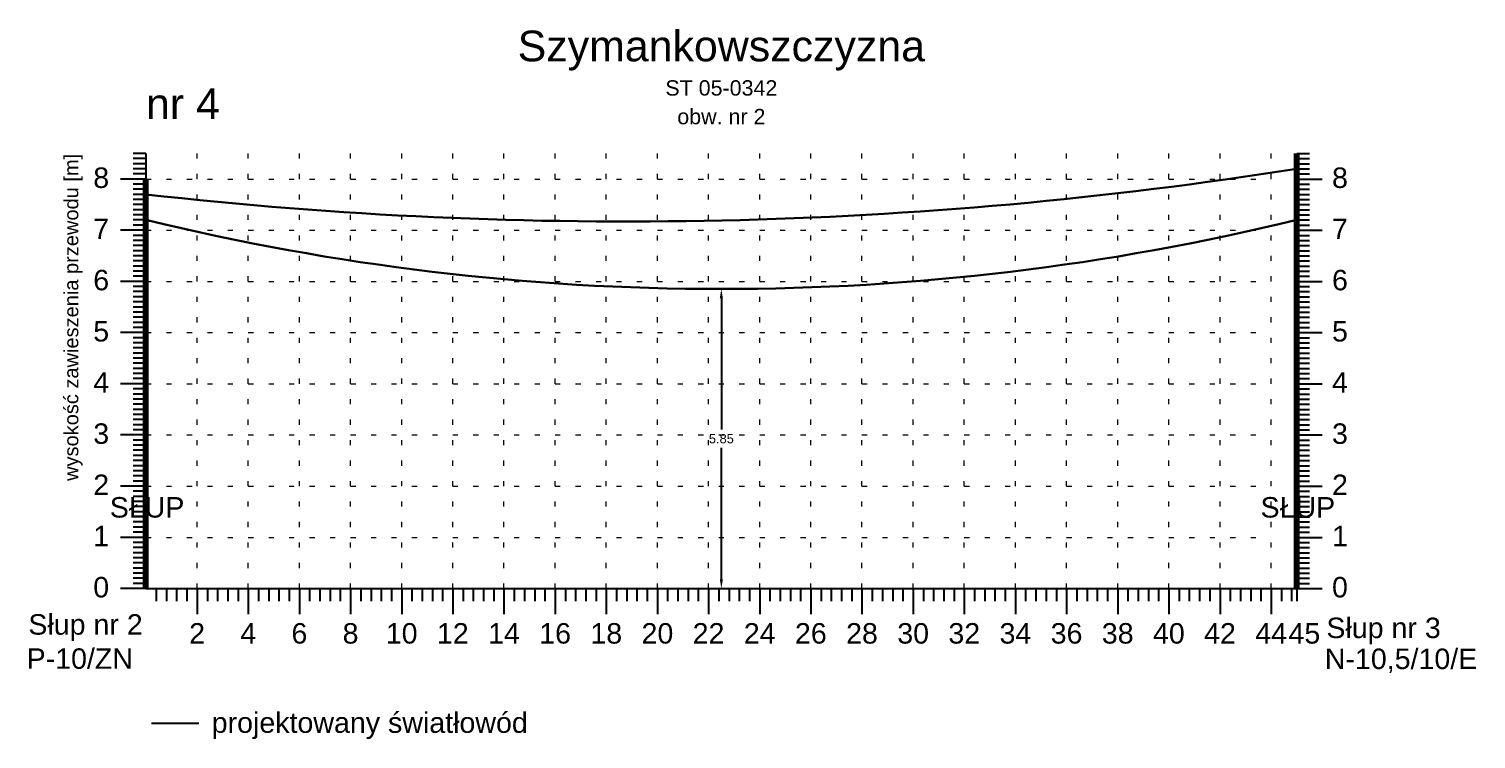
# Model space of a CAD drawing. Header units: inches. Extents: x -863 to -566, y 1327 to 1363.
# Drawn here: x -776.28 to -747.98, y 1349.32 to 1363.19 of the extents above; entities that cross this region are included whole.
import ezdxf
from ezdxf.enums import TextEntityAlignment as Align

# ---------------------------------------------------------------- set-up
doc = ezdxf.new("R2010")
doc.units = ezdxf.units.IN
doc.header["$MEASUREMENT"] = 0
doc.linetypes.add('ACAD_ISO07W100', pattern=[3, 0, -3])
doc.layers.add('_PRZEWIESZENIA_KONTROLA', color=1, linetype='Continuous', lineweight=25)
doc.layers.add('ramka', color=7, linetype='Continuous', plot=False)
doc.styles.get("Standard").update_dxf_attribs({"font": 'arial.ttf'})
doc.dimstyles.get("Standard").update_dxf_attribs({"dimtxt": 0.25, "dimasz": 0.18, "dimexe": 0.18, "dimexo": 0.0625, "dimgap": -0.09, "dimtad": 0, "dimtih": 1, "dimtoh": 1, "dimzin": 0, "dimdsep": 46, "dimtxsty": 'Standard', "dimcen": 0.09, "dimadec": 0, "dimazin": 0, "dimtfac": 1, "dimtofl": 0, "dimtmove": 0, "dimatfit": 3, "dimfxl": 1, "dimtolj": 1, "dimtzin": 0, "dimarcsym": 0})

# ---------------------------------------------------------------- blocks, each defined once
blk = doc.blocks.new('*D4')
at = {"color": 0, "lineweight": -2}
for p, q in [((-762.739, 1357.928), (-762.739, 1355.362)), ((-762.684, 1358.108), (-762.559, 1358.108)), ((-762.739, 1352.436), (-762.739, 1355.002)), ((-762.834, 1352.256), (-762.559, 1352.256))]:
    blk.add_line(p, q, dxfattribs=at)
at = {"color": 0}
for points in [[(-762.709, 1357.928), (-762.769, 1357.928), (-762.739, 1358.108)], [(-762.709, 1352.436), (-762.769, 1352.436), (-762.739, 1352.256)]]:
    blk.add_solid(points, dxfattribs=at)
at = {"layer": 'Defpoints', "color": 0}
for p in [(-762.747, 1358.108), (-762.897, 1352.256), (-762.739, 1352.256)]:
    blk.add_point(p, dxfattribs=at)
at = {"color": 0, "lineweight": 25, "insert": (-762.739, 1355.182), "char_height": 0.18, "attachment_point": 5}
blk.add_mtext('\\A1;5.85', dxfattribs=at)

msp = doc.modelspace()

# ---------------------------------------------------------------- linework, layer by layer
for p, q in [((-773.989, 1360.756), (-774.239, 1360.756)), ((-773.989, 1360.756), (-773.989, 1352.256)), ((-751.489, 1360.756), (-751.489, 1352.256)), ((-751.489, 1360.756), (-751.239, 1360.756)), ((-773.989, 1360.656), (-774.239, 1360.656)), ((-773.989, 1360.556), (-774.239, 1360.556)), ((-773.989, 1360.456), (-774.239, 1360.456)), ((-751.489, 1360.656), (-751.239, 1360.656)), ((-751.489, 1360.556), (-751.239, 1360.556)), ((-751.489, 1360.456), (-751.239, 1360.456)), ((-773.989, 1360.256), (-774.489, 1360.256)), ((-773.989, 1360.356), (-774.239, 1360.356)), ((-773.989, 1360.156), (-774.239, 1360.156)), ((-751.489, 1360.356), (-751.239, 1360.356)), ((-751.489, 1360.256), (-750.989, 1360.256)), ((-751.489, 1360.156), (-751.239, 1360.156)), ((-773.989, 1360.056), (-774.239, 1360.056)), ((-773.989, 1359.956), (-774.239, 1359.956)), ((-773.989, 1359.856), (-774.239, 1359.856)), ((-751.489, 1360.056), (-751.239, 1360.056)), ((-751.489, 1359.956), (-751.239, 1359.956)), ((-751.489, 1359.856), (-751.239, 1359.856)), ((-773.989, 1359.756), (-774.239, 1359.756)), ((-773.989, 1359.656), (-774.239, 1359.656)), ((-751.489, 1359.756), (-751.239, 1359.756)), ((-751.489, 1359.656), (-751.239, 1359.656)), ((-773.989, 1359.556), (-774.239, 1359.556)), ((-773.989, 1359.456), (-774.239, 1359.456)), ((-773.989, 1359.356), (-774.239, 1359.356)), ((-751.489, 1359.556), (-751.239, 1359.556)), ((-751.489, 1359.456), (-751.239, 1359.456)), ((-751.489, 1359.356), (-751.239, 1359.356)), ((-773.989, 1359.256), (-774.489, 1359.256)), ((-773.989, 1359.156), (-774.239, 1359.156)), ((-773.989, 1359.056), (-774.239, 1359.056)), ((-751.489, 1359.256), (-750.989, 1359.256)), ((-751.489, 1359.156), (-751.239, 1359.156)), ((-751.489, 1359.056), (-751.239, 1359.056)), ((-773.989, 1358.956), (-774.239, 1358.956)), ((-773.989, 1358.856), (-774.239, 1358.856)), ((-773.989, 1358.756), (-774.239, 1358.756)), ((-751.489, 1358.956), (-751.239, 1358.956)), ((-751.489, 1358.856), (-751.239, 1358.856)), ((-751.489, 1358.756), (-751.239, 1358.756)), ((-773.989, 1358.656), (-774.239, 1358.656)), ((-773.989, 1358.556), (-774.239, 1358.556)), ((-773.989, 1358.456), (-774.239, 1358.456)), ((-751.489, 1358.656), (-751.239, 1358.656)), ((-751.489, 1358.556), (-751.239, 1358.556)), ((-751.489, 1358.456), (-751.239, 1358.456)), ((-773.989, 1358.256), (-774.489, 1358.256)), ((-773.989, 1358.356), (-774.239, 1358.356)), ((-773.989, 1358.156), (-774.239, 1358.156)), ((-751.489, 1358.356), (-751.239, 1358.356)), ((-751.489, 1358.256), (-750.989, 1358.256)), ((-751.489, 1358.156), (-751.239, 1358.156)), ((-773.989, 1358.056), (-774.239, 1358.056)), ((-773.989, 1357.956), (-774.239, 1357.956)), ((-751.489, 1358.056), (-751.239, 1358.056)), ((-751.489, 1357.956), (-751.239, 1357.956)), ((-773.989, 1357.856), (-774.239, 1357.856)), ((-773.989, 1357.756), (-774.239, 1357.756)), ((-773.989, 1357.656), (-774.239, 1357.656)), ((-751.489, 1357.856), (-751.239, 1357.856)), ((-751.489, 1357.756), (-751.239, 1357.756)), ((-751.489, 1357.656), (-751.239, 1357.656)), ((-773.989, 1357.556), (-774.239, 1357.556)), ((-773.989, 1357.456), (-774.239, 1357.456)), ((-773.989, 1357.356), (-774.239, 1357.356)), ((-751.489, 1357.556), (-751.239, 1357.556)), ((-751.489, 1357.456), (-751.239, 1357.456)), ((-751.489, 1357.356), (-751.239, 1357.356)), ((-773.989, 1357.256), (-774.489, 1357.256)), ((-773.989, 1357.156), (-774.239, 1357.156)), ((-773.989, 1357.056), (-774.239, 1357.056)), ((-751.489, 1357.256), (-750.989, 1357.256)), ((-751.489, 1357.156), (-751.239, 1357.156)), ((-751.489, 1357.056), (-751.239, 1357.056)), ((-773.989, 1356.956), (-774.239, 1356.956)), ((-773.989, 1356.856), (-774.239, 1356.856)), ((-773.989, 1356.756), (-774.239, 1356.756)), ((-751.489, 1356.956), (-751.239, 1356.956)), ((-751.489, 1356.856), (-751.239, 1356.856)), ((-751.489, 1356.756), (-751.239, 1356.756)), ((-773.989, 1356.656), (-774.239, 1356.656)), ((-773.989, 1356.556), (-774.239, 1356.556)), ((-773.989, 1356.456), (-774.239, 1356.456)), ((-751.489, 1356.656), (-751.239, 1356.656)), ((-751.489, 1356.556), (-751.239, 1356.556)), ((-751.489, 1356.456), (-751.239, 1356.456)), ((-773.989, 1356.256), (-774.489, 1356.256)), ((-773.989, 1356.356), (-774.239, 1356.356)), ((-751.489, 1356.356), (-751.239, 1356.356)), ((-751.489, 1356.256), (-750.989, 1356.256)), ((-773.989, 1356.156), (-774.239, 1356.156)), ((-773.989, 1356.056), (-774.239, 1356.056)), ((-773.989, 1355.956), (-774.239, 1355.956)), ((-751.489, 1356.156), (-751.239, 1356.156)), ((-751.489, 1356.056), (-751.239, 1356.056)), ((-751.489, 1355.956), (-751.239, 1355.956)), ((-773.989, 1355.856), (-774.239, 1355.856)), ((-773.989, 1355.756), (-774.239, 1355.756)), ((-773.989, 1355.656), (-774.239, 1355.656)), ((-751.489, 1355.856), (-751.239, 1355.856)), ((-751.489, 1355.756), (-751.239, 1355.756)), ((-751.489, 1355.656), (-751.239, 1355.656)), ((-773.989, 1355.556), (-774.239, 1355.556)), ((-773.989, 1355.456), (-774.239, 1355.456)), ((-773.989, 1355.356), (-774.239, 1355.356)), ((-751.489, 1355.556), (-751.239, 1355.556)), ((-751.489, 1355.456), (-751.239, 1355.456)), ((-751.489, 1355.356), (-751.239, 1355.356)), ((-773.989, 1355.256), (-774.489, 1355.256)), ((-773.989, 1355.156), (-774.239, 1355.156)), ((-773.989, 1355.056), (-774.239, 1355.056)), ((-751.489, 1355.256), (-750.989, 1355.256)), ((-751.489, 1355.156), (-751.239, 1355.156)), ((-751.489, 1355.056), (-751.239, 1355.056)), ((-773.989, 1354.956), (-774.239, 1354.956)), ((-773.989, 1354.856), (-774.239, 1354.856)), ((-773.989, 1354.756), (-774.239, 1354.756)), ((-751.489, 1354.956), (-751.239, 1354.956)), ((-751.489, 1354.856), (-751.239, 1354.856)), ((-751.489, 1354.756), (-751.239, 1354.756)), ((-773.989, 1354.656), (-774.239, 1354.656)), ((-773.989, 1354.556), (-774.239, 1354.556)), ((-751.489, 1354.656), (-751.239, 1354.656)), ((-751.489, 1354.556), (-751.239, 1354.556)), ((-773.989, 1354.256), (-774.489, 1354.256)), ((-773.989, 1354.456), (-774.239, 1354.456)), ((-773.989, 1354.356), (-774.239, 1354.356)), ((-751.489, 1354.456), (-751.239, 1354.456)), ((-751.489, 1354.356), (-751.239, 1354.356)), ((-751.489, 1354.256), (-750.989, 1354.256)), ((-773.989, 1354.156), (-774.239, 1354.156)), ((-773.989, 1354.056), (-774.239, 1354.056)), ((-773.989, 1353.956), (-774.239, 1353.956)), ((-751.489, 1354.156), (-751.239, 1354.156)), ((-751.489, 1354.056), (-751.239, 1354.056)), ((-751.489, 1353.956), (-751.239, 1353.956)), ((-773.989, 1353.856), (-774.239, 1353.856)), ((-773.989, 1353.756), (-774.239, 1353.756)), ((-773.989, 1353.656), (-774.239, 1353.656)), ((-751.489, 1353.856), (-751.239, 1353.856)), ((-751.489, 1353.756), (-751.239, 1353.756)), ((-751.489, 1353.656), (-751.239, 1353.656)), ((-773.989, 1353.556), (-774.239, 1353.556)), ((-773.989, 1353.456), (-774.239, 1353.456)), ((-773.989, 1353.356), (-774.239, 1353.356)), ((-751.489, 1353.556), (-751.239, 1353.556)), ((-751.489, 1353.456), (-751.239, 1353.456)), ((-751.489, 1353.356), (-751.239, 1353.356)), ((-773.989, 1353.256), (-774.489, 1353.256)), ((-773.989, 1353.156), (-774.239, 1353.156)), ((-751.489, 1353.256), (-750.989, 1353.256)), ((-751.489, 1353.156), (-751.239, 1353.156)), ((-773.989, 1353.056), (-774.239, 1353.056)), ((-773.989, 1352.956), (-774.239, 1352.956)), ((-773.989, 1352.856), (-774.239, 1352.856)), ((-751.489, 1353.056), (-751.239, 1353.056)), ((-751.489, 1352.956), (-751.239, 1352.956)), ((-751.489, 1352.856), (-751.239, 1352.856)), ((-773.989, 1352.756), (-774.239, 1352.756)), ((-773.989, 1352.656), (-774.239, 1352.656)), ((-773.989, 1352.556), (-774.239, 1352.556)), ((-751.489, 1352.756), (-751.239, 1352.756)), ((-751.489, 1352.656), (-751.239, 1352.656)), ((-751.489, 1352.556), (-751.239, 1352.556)), ((-773.989, 1352.256), (-774.489, 1352.256)), ((-773.989, 1352.456), (-774.239, 1352.456)), ((-773.989, 1352.356), (-774.239, 1352.356)), ((-773.989, 1352.256), (-751.489, 1352.256)), ((-773.789, 1352.256), (-773.789, 1352.006)), ((-773.589, 1352.256), (-773.589, 1352.006)), ((-773.389, 1352.256), (-773.389, 1352.006)), ((-773.189, 1352.256), (-773.189, 1352.006)), ((-772.989, 1352.256), (-772.989, 1351.756)), ((-772.789, 1352.256), (-772.789, 1352.006)), ((-772.589, 1352.256), (-772.589, 1352.006)), ((-772.389, 1352.256), (-772.389, 1352.006)), ((-772.189, 1352.256), (-772.189, 1352.006)), ((-771.989, 1352.256), (-771.989, 1351.756)), ((-771.789, 1352.256), (-771.789, 1352.006)), ((-771.589, 1352.256), (-771.589, 1352.006)), ((-771.389, 1352.256), (-771.389, 1352.006)), ((-771.189, 1352.256), (-771.189, 1352.006)), ((-770.989, 1352.256), (-770.989, 1351.756)), ((-770.789, 1352.256), (-770.789, 1352.006)), ((-770.589, 1352.256), (-770.589, 1352.006)), ((-770.389, 1352.256), (-770.389, 1352.006)), ((-770.189, 1352.256), (-770.189, 1352.006)), ((-769.989, 1352.256), (-769.989, 1351.756)), ((-769.789, 1352.256), (-769.789, 1352.006)), ((-769.589, 1352.256), (-769.589, 1352.006)), ((-769.389, 1352.256), (-769.389, 1352.006)), ((-769.189, 1352.256), (-769.189, 1352.006)), ((-768.989, 1352.256), (-768.989, 1351.756)), ((-768.789, 1352.256), (-768.789, 1352.006)), ((-768.589, 1352.256), (-768.589, 1352.006)), ((-768.389, 1352.256), (-768.389, 1352.006)), ((-768.189, 1352.256), (-768.189, 1352.006)), ((-767.989, 1352.256), (-767.989, 1351.756)), ((-767.789, 1352.256), (-767.789, 1352.006)), ((-767.589, 1352.256), (-767.589, 1352.006)), ((-767.389, 1352.256), (-767.389, 1352.006)), ((-767.189, 1352.256), (-767.189, 1352.006)), ((-766.989, 1352.256), (-766.989, 1351.756)), ((-766.789, 1352.256), (-766.789, 1352.006)), ((-766.589, 1352.256), (-766.589, 1352.006)), ((-766.389, 1352.256), (-766.389, 1352.006)), ((-766.189, 1352.256), (-766.189, 1352.006)), ((-765.989, 1352.256), (-765.989, 1351.756)), ((-765.789, 1352.256), (-765.789, 1352.006)), ((-765.589, 1352.256), (-765.589, 1352.006)), ((-765.389, 1352.256), (-765.389, 1352.006)), ((-765.189, 1352.256), (-765.189, 1352.006)), ((-764.989, 1352.256), (-764.989, 1351.756)), ((-764.789, 1352.256), (-764.789, 1352.006)), ((-764.589, 1352.256), (-764.589, 1352.006)), ((-764.389, 1352.256), (-764.389, 1352.006)), ((-764.189, 1352.256), (-764.189, 1352.006)), ((-763.989, 1352.256), (-763.989, 1351.756)), ((-763.789, 1352.256), (-763.789, 1352.006)), ((-763.589, 1352.256), (-763.589, 1352.006)), ((-763.389, 1352.256), (-763.389, 1352.006)), ((-763.189, 1352.256), (-763.189, 1352.006)), ((-762.989, 1352.256), (-762.989, 1351.756)), ((-762.789, 1352.256), (-762.789, 1352.006)), ((-762.589, 1352.256), (-762.589, 1352.006)), ((-762.389, 1352.256), (-762.389, 1352.006)), ((-762.189, 1352.256), (-762.189, 1352.006)), ((-761.989, 1352.256), (-761.989, 1351.756)), ((-761.789, 1352.256), (-761.789, 1352.006)), ((-761.589, 1352.256), (-761.589, 1352.006)), ((-761.389, 1352.256), (-761.389, 1352.006)), ((-761.189, 1352.256), (-761.189, 1352.006)), ((-760.989, 1352.256), (-760.989, 1351.756)), ((-760.789, 1352.256), (-760.789, 1352.006)), ((-760.589, 1352.256), (-760.589, 1352.006)), ((-760.389, 1352.256), (-760.389, 1352.006)), ((-760.189, 1352.256), (-760.189, 1352.006)), ((-759.989, 1352.256), (-759.989, 1351.756)), ((-759.789, 1352.256), (-759.789, 1352.006)), ((-759.589, 1352.256), (-759.589, 1352.006)), ((-759.389, 1352.256), (-759.389, 1352.006)), ((-759.189, 1352.256), (-759.189, 1352.006)), ((-758.989, 1352.256), (-758.989, 1351.756)), ((-758.789, 1352.256), (-758.789, 1352.006)), ((-758.589, 1352.256), (-758.589, 1352.006)), ((-758.389, 1352.256), (-758.389, 1352.006)), ((-758.189, 1352.256), (-758.189, 1352.006)), ((-757.989, 1352.256), (-757.989, 1351.756)), ((-757.789, 1352.256), (-757.789, 1352.006)), ((-757.589, 1352.256), (-757.589, 1352.006)), ((-757.389, 1352.256), (-757.389, 1352.006)), ((-757.189, 1352.256), (-757.189, 1352.006)), ((-756.989, 1352.256), (-756.989, 1351.756)), ((-756.789, 1352.256), (-756.789, 1352.006)), ((-756.589, 1352.256), (-756.589, 1352.006)), ((-756.389, 1352.256), (-756.389, 1352.006)), ((-756.189, 1352.256), (-756.189, 1352.006)), ((-755.989, 1352.256), (-755.989, 1351.756)), ((-755.789, 1352.256), (-755.789, 1352.006)), ((-755.589, 1352.256), (-755.589, 1352.006)), ((-755.389, 1352.256), (-755.389, 1352.006)), ((-755.189, 1352.256), (-755.189, 1352.006)), ((-754.989, 1352.256), (-754.989, 1351.756)), ((-754.789, 1352.256), (-754.789, 1352.006)), ((-754.589, 1352.256), (-754.589, 1352.006)), ((-754.389, 1352.256), (-754.389, 1352.006)), ((-754.189, 1352.256), (-754.189, 1352.006)), ((-753.989, 1352.256), (-753.989, 1351.756)), ((-753.789, 1352.256), (-753.789, 1352.006)), ((-753.589, 1352.256), (-753.589, 1352.006)), ((-753.389, 1352.256), (-753.389, 1352.006)), ((-753.189, 1352.256), (-753.189, 1352.006)), ((-752.989, 1352.256), (-752.989, 1351.756)), ((-752.789, 1352.256), (-752.789, 1352.006)), ((-752.589, 1352.256), (-752.589, 1352.006)), ((-752.389, 1352.256), (-752.389, 1352.006)), ((-752.189, 1352.256), (-752.189, 1352.006)), ((-751.989, 1352.256), (-751.989, 1351.756)), ((-751.789, 1352.256), (-751.789, 1352.006)), ((-751.589, 1352.256), (-751.589, 1352.006)), ((-751.489, 1352.456), (-751.239, 1352.456)), ((-751.489, 1352.356), (-751.239, 1352.356)), ((-751.489, 1352.256), (-750.989, 1352.256)), ((-751.489, 1352.256), (-751.489, 1352.006))]:
    msp.add_line(p, q)
at = {"linetype": 'ACAD_ISO07W100', "lineweight": 15, "ltscale": 0.1}
for p, q in [((-772.989, 1352.256), (-772.989, 1360.756)), ((-771.989, 1352.256), (-771.989, 1360.756)), ((-770.989, 1352.256), (-770.989, 1360.756)), ((-769.989, 1352.256), (-769.989, 1360.756)), ((-768.989, 1352.256), (-768.989, 1360.756)), ((-767.989, 1352.256), (-767.989, 1360.756)), ((-766.989, 1352.256), (-766.989, 1360.756)), ((-765.989, 1352.256), (-765.989, 1360.756)), ((-764.989, 1352.256), (-764.989, 1360.756)), ((-763.989, 1352.256), (-763.989, 1360.756)), ((-762.989, 1352.256), (-762.989, 1360.756)), ((-761.989, 1352.256), (-761.989, 1360.756)), ((-760.989, 1352.256), (-760.989, 1360.756)), ((-759.989, 1352.256), (-759.989, 1360.756)), ((-758.989, 1352.256), (-758.989, 1360.756)), ((-757.989, 1352.256), (-757.989, 1360.756)), ((-756.989, 1352.256), (-756.989, 1360.756)), ((-755.989, 1352.256), (-755.989, 1360.756)), ((-754.989, 1352.256), (-754.989, 1360.756)), ((-753.989, 1352.256), (-753.989, 1360.756)), ((-752.989, 1352.256), (-752.989, 1360.756)), ((-751.989, 1352.256), (-751.989, 1360.756)), ((-751.489, 1352.256), (-751.489, 1360.756)), ((-773.989, 1360.256), (-751.989, 1360.256)), ((-773.989, 1359.256), (-751.989, 1359.256)), ((-773.989, 1358.256), (-751.989, 1358.256)), ((-773.989, 1357.256), (-751.989, 1357.256)), ((-773.989, 1356.256), (-751.989, 1356.256)), ((-773.989, 1355.256), (-751.989, 1355.256)), ((-773.989, 1354.256), (-751.989, 1354.256)), ((-773.989, 1353.256), (-751.989, 1353.256)), ((-773.989, 1352.256), (-751.989, 1352.256))]:
    msp.add_line(p, q, dxfattribs=at)
at = {"lineweight": 100}
for p, q in [((-751.489, 1352.256), (-751.489, 1360.756)), ((-773.989, 1352.256), (-773.989, 1360.256))]:
    msp.add_line(p, q, dxfattribs=at)
at = {"color": 3, "lineweight": 25}
msp.add_line((-773.884, 1349.626), (-772.953, 1349.626), dxfattribs=at)
at = {"lineweight": 30}
msp.add_arc((-764.582, 1443.134), 83.708, 263.54741, 278.99865, dxfattribs=at)
at = {"color": 3, "lineweight": 30}
msp.add_arc((-762.739, 1405.716), 47.608, 256.3315, 283.6685, dxfattribs=at)
at = {"layer": 'ramka'}
msp.add_line((-773.989, 1352.256), (-762.739, 1352.256), dxfattribs=at)

# ---------------------------------------------------------------- texts
for s, height, p in [('Szymankowszczyzna', 0.6, (-762.739, 1362.556)), ('ST 05-0342', 0.3, (-762.739, 1361.886)), ('obw. nr 2', 0.3, (-762.739, 1361.326)), ('2', 0.4, (-772.989, 1351.18)), ('4', 0.4, (-771.989, 1351.18)), ('6', 0.4, (-770.989, 1351.18)), ('8', 0.4, (-769.989, 1351.18)), ('10', 0.4, (-768.989, 1351.18)), ('12', 0.4, (-767.989, 1351.18)), ('14', 0.4, (-766.989, 1351.18)), ('16', 0.4, (-765.989, 1351.18)), ('18', 0.4, (-764.989, 1351.18)), ('20', 0.4, (-763.989, 1351.18)), ('22', 0.4, (-762.989, 1351.18)), ('24', 0.4, (-761.989, 1351.18)), ('26', 0.4, (-760.989, 1351.18)), ('28', 0.4, (-759.989, 1351.18)), ('30', 0.4, (-758.989, 1351.18)), ('32', 0.4, (-757.989, 1351.18)), ('34', 0.4, (-756.989, 1351.18)), ('36', 0.4, (-755.989, 1351.18)), ('38', 0.4, (-754.989, 1351.18)), ('40', 0.4, (-753.989, 1351.18)), ('42', 0.4, (-752.989, 1351.18)), ('44', 0.4, (-751.989, 1351.18)), ('45', 0.4, (-751.339, 1351.18))]:
    msp.add_text(s, height=height).set_placement(p, align=Align.CENTER)
for s, p in [('8', (-774.709, 1360.082)), ('7', (-774.709, 1359.082)), ('6', (-774.709, 1358.082)), ('5', (-774.709, 1357.082)), ('4', (-774.709, 1356.082)), ('3', (-774.709, 1355.082)), ('2', (-774.709, 1354.082)), ('1', (-774.709, 1353.082)), ('0', (-774.709, 1352.082))]:
    msp.add_text(s, height=0.4).set_placement(p, align=Align.RIGHT)
for s, p in [('8', (-750.799, 1360.082)), ('7', (-750.799, 1359.082)), ('6', (-750.799, 1358.082)), ('5', (-750.799, 1357.082)), ('4', (-750.799, 1356.082)), ('3', (-750.799, 1355.082)), ('2', (-750.799, 1354.082)), ('1', (-750.799, 1353.082)), ('0', (-750.799, 1352.082)), ('Słup nr 2', (-776.289, 1351.354)), ('Słup nr 3', (-750.909, 1351.287)), ('P-10/ZN', (-776.323, 1350.687)), ('N-10,5/10/E', (-750.94, 1350.682)), ('projektowany światłowód', (-772.704, 1349.436))]:
    msp.add_text(s, height=0.4).set_placement(p)
at = {"insert": (-775.592, 1354.358), "char_height": 0.28, "width": 9.28, "attachment_point": 1, "rotation": 90}
msp.add_mtext('wysokość zawieszenia przewodu [m]', dxfattribs=at)
at = {"char_height": 0.4, "width": 1.537, "attachment_point": 1}
for insert in [(-774.697, 1354.042), (-752.197, 1354.042)]:
    msp.add_mtext('SŁUP', dxfattribs=dict(at, insert=insert))
at = {"layer": '_PRZEWIESZENIA_KONTROLA', "color": 1}
msp.add_text('nr 4', height=0.6, dxfattribs=at).set_placement((-773.989, 1361.426))

# ---------------------------------------------------------------- dimensions: what is measured, and where the dimension line sits
at = {"lineweight": 25}
dim = msp.add_linear_dim(base=(-762.739, 1352.256), p1=(-762.747, 1358.108), p2=(-762.897, 1352.256), angle=90, text='5.85', dimstyle='Standard', dxfattribs=at)
dim.commit()
dim.dimension.update_dxf_attribs({"geometry": '*D4', "text_midpoint": (-762.739, 1355.182)})

doc.saveas('drawing.dxf')
